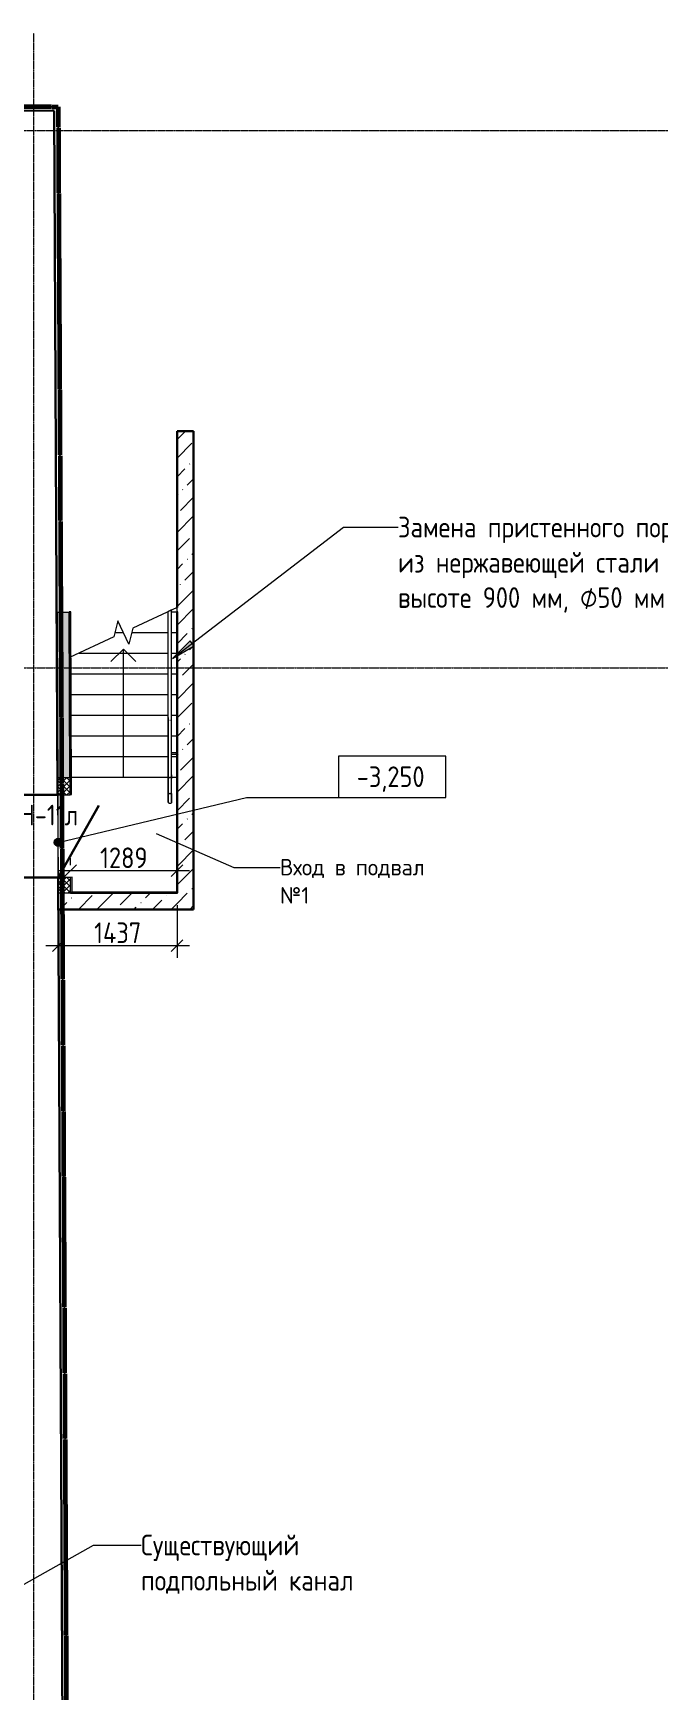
# Model space of a CAD drawing. Header units: millimetres. Extents: x 504091 to 2165846, y 135022 to 442887.
# Drawn here: x 571090 to 578660, y 221920 to 241977 of the extents above; entities that cross this region are included whole.
import ezdxf

# ---------------------------------------------------------------- set-up
doc = ezdxf.new("R2010")
doc.units = ezdxf.units.MM
for name, pattern in [('( Hidden )', [0.375, 0.25, -0.125]), ('ADSK_Линия сетки', [25, 20, -2.5, 0, -2.5]), ('DASHED', [7, 5, -2, 0]), ('осеваяX2', [4, 2.5, -0.5, 0.5, -0.5])]:
    doc.linetypes.add(name, pattern=pattern)
doc.layers.get('Defpoints').update_dxf_attribs({"color": 255})
doc.layers.add('!Defpoints', color=255, linetype='Continuous', lineweight=5, plot=False)
for name, color, linetype, lineweight in [('Аннотация', 7, 'Continuous', 9), ('ГИ', 204, 'DASHED', 70), ('Двери', 7, 'Continuous', 20), ('Лестницы', 7, 'Continuous', 18), ('Марки дверей', 7, 'Continuous', 20), ('Ограждение', 7, 'Continuous', 18), ('Оси', 165, 'осеваяX2', 13), ('отметки', 7, 'Continuous', 20), ('Перекрытие', 7, 'Continuous', 18), ('размеры', 7, 'Continuous', 9), ('Стены внутренние', 7, 'Continuous', 18), ('Стены наружные', 7, 'Continuous', 18), ('Стены несущие', 7, 'Continuous', 30), ('Стены отделка', 7, 'Continuous', 30), ('Стены штриховка', 7, 'Continuous', 18), ('Стрелки вверх', 7, 'Continuous', 18), ('Узлы', 7, 'Continuous', 18)]:
    doc.layers.add(name, color=color, linetype=linetype, lineweight=lineweight)
doc.layers.add('Линии', color=7, linetype='Continuous', lineweight=9, true_color=0x00a600)
doc.layers.add('Штриховка', color=252, linetype='Continuous')
doc.styles.add('GOST Common_1', font='GOST_Common.ttf', dxfattribs={"width": 0.9, "height": 250})
doc.styles.add('GOST Common_2', font='GOST_Common.ttf', dxfattribs={"width": 0.9, "height": 200})
doc.styles.add('GOST Common_5', font='GOST_Common.ttf', dxfattribs={"height": 250})
doc.dimstyles.new('ADSK_Основной_2_5_мм_Округление_до_1_мм', dxfattribs={"dimscale": 304.8, "dimtxt": 251.428749, "dimasz": 0.463911, "dimexe": 0.492126, "dimexo": 0.492126, "dimgap": 0.098425, "dimtad": 1, "dimdec": 0, "dimdsep": 46, "dimtxsty": 'GOST Common_1', "dimblk1": 'OBLIQUE', "dimblk2": 'OBLIQUE', "dimsah": 1, "dimcen": 0.09, "dimdle": 0.492126, "dimazin": 2, "dimtfac": 1, "dimtdec": 4, "dimtix": 1, "dimtmove": 0, "dimatfit": 3, "dimfxl": 0, "dimtvp": 1, "dimtolj": 1, "dimtzin": 0, "dimlwd": 20, "dimlwe": 20, "dimarcsym": 0})
pattern_1 = [(45, (568099.94, 197753.52), (84.18955, 308.69595), [396.875, -79.375, 3.353, -76.022])]
pattern_2 = [(45, (568099.937, 197753.523), (-35.35534, 35.35534), []), (135, (568099.937, 197753.523), (-35.35534, -35.35534), [])]

# ---------------------------------------------------------------- blocks, each defined once
blk = doc.blocks.new('AC_Дверь_Однопольная_Стальная - 1000х2100 ДН-11л-6944098-План подвала')
at = {"layer": 'Двери', "lineweight": 30}
blk.add_line((500, 285), (-366, 785), dxfattribs=at)
blk = doc.blocks.new('Тип верхнего поручня - Верхний поручень_Внутренний_-6947283-План подвала')
at = {"layer": 'Ограждение'}
for p, q in [((4625, 35941), (4625, 35248)), ((4643, 35909), (4647, 35909)), ((4665, 35248), (4665, 35941)), ((4625, 35204), (4625, 35022)), ((4665, 35022), (4665, 35204)), ((4643, 35022), (4648, 35022))]:
    blk.add_line(p, q, dxfattribs=at)
at = {"layer": 'Ограждение', "flags": 128}
for points in [[(4625, 35204), (4625, 35207), (4625, 35210), (4625, 35212), (4625, 35215), (4625, 35218), (4625, 35221), (4625, 35223), (4625, 35226), (4625, 35229), (4625, 35231), (4625, 35234), (4625, 35236), (4625, 35239), (4625, 35241), (4625, 35244), (4625, 35246), (4625, 35248)], [(4665, 35248), (4665, 35246), (4665, 35243), (4665, 35241), (4665, 35238), (4665, 35236), (4665, 35234), (4665, 35231), (4665, 35228), (4665, 35226), (4665, 35223), (4665, 35220), (4665, 35218), (4665, 35215), (4665, 35212), (4665, 35209), (4665, 35206), (4665, 35204)]]:
    blk.add_lwpolyline(points, dxfattribs=at)
blk = doc.blocks.new('Тип верхнего поручня - D40 шаг 200-16091-План подвала')
at = {"layer": 'Ограждение'}
for p, q in [((0, 2), (0, 0)), ((0, 0), (0, -2))]:
    blk.add_line(p, q, dxfattribs=at)
at = {"layer": 'Ограждение', "flags": 128}
for points in [[(0, 20), (4, 20), (8, 20), (12, 20), (16, 20), (20, 20), (24, 20), (28, 20), (31, 20), (35, 20), (39, 20), (43, 20), (46, 20), (50, 20), (53, 20), (56, 20), (60, 20), (63, 20), (66, 20), (69, 20), (72, 20), (74, 20), (77, 20), (80, 20), (82, 20), (84, 20), (86, 20), (88, 20), (90, 20), (92, 20), (93, 20), (95, 20), (96, 20), (97, 20), (98, 20), (99, 20), (99, 20), (100, 20), (100, 20), (100, 20), (100, 20)], [(100, 20), (100, 20), (100, 20), (99, 20), (99, 20), (98, 20), (97, 20), (96, 20), (95, 20), (94, 20), (92, 20), (90, 20), (89, 20), (87, 20), (85, 20), (83, 20), (80, 20), (78, 20), (75, 20), (72, 20), (70, 20), (67, 20), (64, 20), (61, 20), (57, 20), (54, 20), (51, 20), (47, 20), (44, 20), (40, 20), (36, 20), (32, 20), (29, 20), (25, 20), (21, 20), (17, 20), (13, 20), (9, 20), (5, 20), (1, 20), (0, 20)], [(100, 20), (101, 20), (102, 20), (102, 20), (103, 20), (104, 20), (105, 19), (106, 19), (106, 19), (107, 19), (108, 18), (109, 18), (109, 18), (110, 17), (111, 17), (111, 17), (112, 16), (113, 16), (113, 15), (114, 14), (114, 14), (115, 13), (115, 13), (116, 12), (116, 11), (117, 11), (117, 10), (118, 9), (118, 9), (118, 8), (119, 7), (119, 6), (119, 6), (119, 5), (120, 4), (120, 3), (120, 3), (120, 2), (120, 1), (120, 0), (120, 0)], [(120, 0), (120, -1), (120, -2), (120, -2), (120, -3), (120, -4), (119, -5), (119, -6), (119, -6), (119, -7), (118, -8), (118, -9), (118, -9), (117, -10), (117, -11), (117, -11), (116, -12), (116, -13), (115, -13), (114, -14), (114, -14), (113, -15), (113, -15), (112, -16), (111, -16), (111, -17), (110, -17), (109, -18), (109, -18), (108, -18), (107, -19), (106, -19), (106, -19), (105, -19), (104, -20), (103, -20), (103, -20), (102, -20), (101, -20), (100, -20), (100, -20)], [(0, -20), (4, -20), (8, -20), (12, -20), (16, -20), (20, -20), (24, -20), (28, -20), (31, -20), (35, -20), (39, -20), (43, -20), (46, -20), (50, -20), (53, -20), (56, -20), (60, -20), (63, -20), (66, -20), (69, -20), (72, -20), (74, -20), (77, -20), (80, -20), (82, -20), (84, -20), (86, -20), (88, -20), (90, -20), (92, -20), (93, -20), (95, -20), (96, -20), (97, -20), (98, -20), (99, -20), (99, -20), (100, -20), (100, -20), (100, -20), (100, -20)], [(100, -20), (100, -20), (100, -20), (99, -20), (99, -20), (98, -20), (97, -20), (96, -20), (95, -20), (94, -20), (92, -20), (90, -20), (89, -20), (87, -20), (85, -20), (83, -20), (80, -20), (78, -20), (75, -20), (72, -20), (70, -20), (67, -20), (64, -20), (61, -20), (57, -20), (54, -20), (51, -20), (47, -20), (44, -20), (40, -20), (36, -20), (32, -20), (29, -20), (25, -20), (21, -20), (17, -20), (13, -20), (9, -20), (5, -20), (1, -20), (0, -20)]]:
    blk.add_lwpolyline(points, dxfattribs=at)
blk = doc.blocks.new('Тип верхнего поручня - Верхний поручень_Внутренний_-V14-План подвала')
at = {"layer": 'Ограждение'}
for p, q in [((4665, 37244), (4625, 37225)), ((4625, 35235), (4625, 37225)), ((4665, 35235), (4665, 37244)), ((4625, 35204), (4625, 35235)), ((4625, 35022), (4625, 35204)), ((4665, 35204), (4665, 35235)), ((4665, 35022), (4665, 35204)), ((4625, 35022), (4665, 35022))]:
    blk.add_line(p, q, dxfattribs=at)
blk = doc.blocks.new('Тип перил - Перила_Внутренний_-6947296-План подвала')
at = {"layer": 'Ограждение'}
for p, q in [((4625, 35941), (4625, 35222)), ((4643, 35909), (4647, 35909)), ((4665, 35222), (4665, 35941))]:
    blk.add_line(p, q, dxfattribs=at)
blk = doc.blocks.new('Тип перил - D40-V15-План подвала')
at = {"layer": 'Ограждение', "flags": 128}
for points in [[(4626, 35230), (4626, 35229), (4626, 35228), (4627, 35227), (4627, 35226), (4628, 35225), (4628, 35224), (4629, 35223), (4629, 35222), (4630, 35221), (4631, 35221), (4631, 35220), (4632, 35219), (4632, 35219), (4633, 35218), (4634, 35218), (4634, 35217), (4635, 35217), (4635, 35217), (4636, 35216), (4637, 35216), (4637, 35216), (4638, 35216), (4638, 35215), (4639, 35215), (4639, 35215), (4640, 35215), (4641, 35215), (4641, 35215), (4642, 35214), (4642, 35214), (4643, 35214), (4643, 35214), (4644, 35214), (4644, 35214), (4645, 35214), (4645, 35214), (4645, 35214)], [(4665, 35230), (4665, 35229), (4664, 35228), (4664, 35227), (4663, 35226), (4663, 35225), (4662, 35224), (4662, 35223), (4661, 35222), (4661, 35221), (4660, 35221), (4659, 35220), (4659, 35219), (4658, 35219), (4657, 35218), (4657, 35218), (4656, 35217), (4656, 35217), (4655, 35217), (4654, 35216), (4654, 35216), (4653, 35216), (4653, 35216), (4652, 35215), (4652, 35215), (4651, 35215), (4651, 35215), (4650, 35215), (4649, 35215), (4649, 35214), (4648, 35214), (4648, 35214), (4647, 35214), (4647, 35214), (4646, 35214), (4646, 35214), (4645, 35214), (4645, 35214)]]:
    blk.add_lwpolyline(points, dxfattribs=at)
blk = doc.blocks.new('Тип перил - Перила_Внутренний_-V16-План подвала')
at = {"layer": 'Ограждение'}
for p, q in [((4665, 37244), (4625, 37225)), ((4625, 35222), (4625, 37225)), ((4665, 35222), (4665, 37244)), ((4625, 35222), (4634, 35222)), ((4655, 35222), (4665, 35222))]:
    blk.add_line(p, q, dxfattribs=at)
blk = doc.blocks.new('ADSK_Ограждение_Опоры_Г_образная - D15 высота60 консоль80-V17-План подвала')
at = {"layer": 'Ограждение'}
for p, q in [((-7.5, 80), (-7.5, 20)), ((0, 80), (-7.5, 80)), ((7.5, 80), (0, 80)), ((7.5, 20), (7.5, 80))]:
    blk.add_line(p, q, dxfattribs=at)
blk = doc.blocks.new('Высотные отметки - Рамка-12095-План подвала')
at = {"layer": 'Аннотация', "lineweight": 20}
for p, q in [((-6.5, 0), (-6.5, 5)), ((-6.5, 5), (6.5, 5)), ((6.5, 5), (6.5, 0)), ((6.5, 0), (-6.5, 0))]:
    blk.add_line(p, q, dxfattribs=at)
blk = doc.blocks.new('_Oblique')
at = {"color": 0, "linetype": 'ByBlock', "lineweight": -2}
blk.add_line((-0.5, -0.5), (0.5, 0.5), dxfattribs=at)
blk = doc.blocks.new('*D477')
at = {"layer": 'Defpoints', "color": 0, "lineweight": 20, "transparency": 16777216}
for p in [(571395, 231575), (572831, 231575), (572831, 230937)]:
    blk.add_point(p, dxfattribs=at)
at = {"layer": 'размеры', "color": 0, "lineweight": 20, "transparency": 16777216}
for p, q in [((571395, 231425), (571395, 230787)), ((572831, 231425), (572831, 230787)), ((571245, 230937), (572981, 230937))]:
    blk.add_line(p, q, dxfattribs=at)
at = {"layer": 'размеры', "color": 0, "lineweight": 20, "transparency": 16777216, "xscale": 141.4, "yscale": 141.4, "zscale": 141.4, "rotation": 180}
blk.add_blockref('_Oblique', (571395, 230937), dxfattribs=at)
at = {"layer": 'размеры', "color": 0, "lineweight": 20, "transparency": 16777216, "xscale": 141.4, "yscale": 141.4, "zscale": 141.4}
blk.add_blockref('_Oblique', (572831, 230937), dxfattribs=at)
at = {"layer": 'размеры', "color": 0, "lineweight": 20, "transparency": 16777216, "insert": (572113, 231092), "char_height": 250, "width": 726.16, "attachment_point": 5, "style": 'GOST Common_1'}
blk.add_mtext('\\A1;1437', dxfattribs=at)
blk = doc.blocks.new('*D478')
at = {"layer": 'Defpoints', "color": 0, "lineweight": 20, "transparency": 16777216}
for p in [(572831, 231944), (571542, 231761), (572831, 231844)]:
    blk.add_point(p, dxfattribs=at)
at = {"layer": 'размеры', "color": 0, "lineweight": 20, "transparency": 16777216}
for p, q in [((571542, 231911), (571542, 231994)), ((571392, 231844), (572981, 231844)), ((572831, 231794), (572831, 231694))]:
    blk.add_line(p, q, dxfattribs=at)
at = {"layer": 'размеры', "color": 0, "lineweight": 20, "transparency": 16777216, "xscale": 141.4, "yscale": 141.4, "zscale": 141.4, "rotation": 180}
blk.add_blockref('_Oblique', (571542, 231844), dxfattribs=at)
at = {"layer": 'размеры', "color": 0, "lineweight": 20, "transparency": 16777216, "xscale": 141.4, "yscale": 141.4, "zscale": 141.4}
blk.add_blockref('_Oblique', (572831, 231844), dxfattribs=at)
at = {"layer": 'размеры', "color": 0, "lineweight": 20, "transparency": 16777216, "insert": (572187, 231999), "char_height": 250, "width": 700.59, "attachment_point": 5, "style": 'GOST Common_1'}
blk.add_mtext('\\A1;1289', dxfattribs=at)
blk = doc.blocks.new('оси')
at = {"layer": 'Оси', "linetype": 'ADSK_Линия сетки'}
for p, q in [((9500, -2196.5), (9500, 46378)), ((-3614.3, 45200), (62615.4, 45200)), ((-3614.3, 38700), (62615.4, 38700))]:
    blk.add_line(p, q, dxfattribs=at)

msp = doc.modelspace()

# ---------------------------------------------------------------- hatches: boundary and pattern name
at = {"layer": 'Аннотация', "lineweight": 9}
msp.add_hatch(color=256, dxfattribs=at).paths.add_polyline_path([(572775.5611, 234411.062), (573037.5627, 234562.4393), (572989.4559, 234625.0922)])
at = {"layer": 'отметки'}
h = msp.add_hatch(color=256, dxfattribs=at)
edge = h.paths.add_edge_path()
edge.add_arc((571394.678, 232185.2941), 50, 0, 360)
at = {"layer": 'Стены внутренние', "lineweight": 9}
h = msp.add_hatch(dxfattribs=at)
h.set_pattern_fill('FP_6', color=256, style=0, pattern_type=2)
h.set_pattern_definition(pattern_1)
h.paths.add_polyline_path([(572831.4797, 231375.0957), (573031.4797, 231375.0957), (573031.4797, 237160.0957), (572831.4797, 237160.0957), (572831.4797, 231575.0957)])
h = msp.add_hatch(dxfattribs=at)
h.set_pattern_fill('FP_6', color=256, style=0, pattern_type=2)
h.set_pattern_definition(pattern_1)
h.paths.add_polyline_path([(572831.4797, 231375.0957), (572831.4797, 231575.0957), (571394.6046, 231575.0957), (571394.678, 231375.0957), (572279.4967, 231375.0957)])
at = {"layer": 'Стены наружные', "lineweight": 9}
h = msp.add_hatch(dxfattribs=at)
h.set_pattern_fill('HONEY', color=256, scale=10, style=0)
h.set_pattern_definition([(0, (568099.937, 197753.523), (47.625, 27.496306), [31.75, -63.5]), (120, (568099.937, 197753.523), (-47.625, 27.496307), [31.75, -63.5]), (60, (568099.937, 197753.523), (1e-07, 54.992613), [-63.5, 31.75])])
h.paths.add_polyline_path([(571392.0631, 231575.0957), (571392.3347, 231575.7634), (571392.3347, 231761.2462), (571541.1189, 231761.2462), (571541.1082, 231763.3451), (571391.1102, 231762.5826), (571392.0192, 231583.7449)])
h.paths.add_polyline_path([(571386.0273, 232762.5697), (571386.0273, 232965.2204), (571534.9992, 232965.2204), (571524.817, 234968.4541), (571374.819, 234967.6917), (571384.9973, 232965.2204)])
at = {"layer": 'Стены наружные', "true_color": 0x6b6b6b}
h = msp.add_hatch(color=251, dxfattribs=at)
h.paths.add_polyline_path([(571542.3347, 231585.0957), (571562.0145, 231585.0957), (571561.108, 231763.4467), (571541.1082, 231763.3451), (571542.0651, 231761.2462), (571542.3347, 231761.2462), (571542.3347, 231588.0888)])
h.paths.add_polyline_path([(571536.0273, 232763.3322), (571556.0251, 232763.4338), (571544.7832, 234975.1633), (571524.7834, 234975.0617), (571536.0273, 232763.8215)])
at = {"layer": 'Узлы', "lineweight": 9}
h = msp.add_hatch(dxfattribs=at)
h.set_pattern_fill('FP_11', color=256, style=0, pattern_type=2)
h.set_pattern_definition(pattern_2)
h.paths.add_polyline_path([(571392.0631, 232762.5697), (571536.0254, 232763.3321), (571536.0254, 232965.2204), (571386.0273, 232965.2204), (571386.0273, 232762.5697), (571391.1102, 232762.5697)])
h = msp.add_hatch(dxfattribs=at)
h.set_pattern_fill('FP_11', color=256, style=0, pattern_type=2)
h.set_pattern_definition(pattern_2)
h.paths.add_polyline_path([(571459.2033, 231575.0957), (571542.3347, 231575.4614), (571542.0142, 231761.2462), (571392.3347, 231761.2462), (571392.3347, 231575.0957), (571394.678, 231575.0957)])

# ---------------------------------------------------------------- linework, layer by layer
at = {"layer": '!Defpoints', "color": 3, "lineweight": 20}
msp.add_lwpolyline([(571508.6963, 218416.0475), (571393.465, 241086.4776), (561122.148, 241164.6667), (561122.148, 225839.1126)], dxfattribs=at)
at = {"layer": 'Аннотация', "lineweight": 9}
for p, q in [((572775.5611, 234411.062), (574845.2624, 236000.2405)), ((574845.2624, 236000.2405), (575504.3394, 236000.2405)), ((572989.4559, 234625.0922), (572775.5611, 234411.062)), ((572775.5611, 234411.062), (573037.5627, 234562.4393)), ((573037.5627, 234562.4393), (572989.4559, 234625.0922)), ((572579.4738, 232292.4952), (573517.6359, 231881.2674)), ((573517.6359, 231881.2674), (574077.0233, 231881.2674)), ((570031.5531, 222679.4825), (571821.7647, 223683.8548)), ((571821.7647, 223683.8548), (572395.2992, 223683.8548))]:
    msp.add_line(p, q, dxfattribs=at)
at = {"layer": 'ГИ', "linetype": '( Hidden )', "lineweight": 60, "ltscale": 20}
msp.add_lwpolyline([(561122.148, 225839.1126), (561122.148, 241164.6667), (571393.465, 241086.4776), (571508.6963, 218416.0475), (585852.3341, 218416.0475), (585852.3341, 241150.9484), (598946.1505, 241179.1615), (598946.8288, 240973.5225), (604245.6676, 240973.5225), (604245.6676, 233869.9907), (598970.5919, 233869.9907), (599021.1136, 218454.8405), (606766.7913, 218454.8405), (606766.7913, 218584.8405), (613421.6646, 218584.8405), (613350.8155, 241332.3278), (623406.8071, 241332.3278), (623695.1603, 205962.9513), (617416.4749, 205962.9513), (617419.2163, 205712.9513)], dxfattribs=at)
at = {"layer": 'Лестницы'}
for p, q in [((572115.4456, 234866.7063), (572068.1913, 234672.2684)), ((572247.5138, 234583.4851), (572115.4456, 234866.7063)), ((572831.4797, 235028.1957), (572294.7682, 234777.923)), ((572717.6065, 234975.0957), (572725.1954, 234975.0957)), ((572717.6065, 234975.0957), (572725.1954, 234975.0957)), ((572765.1954, 234975.0957), (572831.4797, 234975.0957)), ((572765.1954, 234975.0957), (572831.4797, 234975.0957)), ((572831.4797, 234975.0957), (572831.4797, 235028.1957)), ((572068.1913, 234672.2684), (571531.4797, 234421.9957)), ((572081.0299, 234725.0957), (572181.4797, 234725.0957)), ((572081.0299, 234725.0957), (572181.4797, 234725.0957)), ((572294.7682, 234777.923), (572247.5138, 234583.4851)), ((572281.9295, 234725.0957), (572725.1954, 234725.0957)), ((572281.9295, 234725.0957), (572725.1954, 234725.0957)), ((572765.1954, 234725.0957), (572831.4797, 234725.0957)), ((572765.1954, 234725.0957), (572831.4797, 234725.0957)), ((571645.353, 234475.0957), (572725.1954, 234475.0957)), ((571645.353, 234475.0957), (572725.1954, 234475.0957)), ((572765.1954, 234475.0957), (572831.4797, 234475.0957)), ((572765.1954, 234475.0957), (572831.4797, 234475.0957)), ((571548.5957, 234225.0957), (572725.1954, 234225.0957)), ((571548.5957, 234225.0957), (572725.1954, 234225.0957)), ((572765.1954, 234225.0957), (572831.4797, 234225.0957)), ((572765.1954, 234225.0957), (572831.4797, 234225.0957)), ((571549.8664, 233975.0957), (572725.1954, 233975.0957)), ((571549.8664, 233975.0957), (572725.1954, 233975.0957)), ((572765.1954, 233975.0957), (572831.4797, 233975.0957)), ((572765.1954, 233975.0957), (572831.4797, 233975.0957)), ((571551.1371, 233725.0957), (572725.1954, 233725.0957)), ((571551.1371, 233725.0957), (572725.1954, 233725.0957)), ((572765.1954, 233725.0957), (572831.4797, 233725.0957)), ((572765.1954, 233725.0957), (572831.4797, 233725.0957)), ((571552.4078, 233475.0957), (572725.1954, 233475.0957)), ((571552.4078, 233475.0957), (572725.1954, 233475.0957)), ((572765.1954, 233475.0957), (572831.4797, 233475.0957)), ((572765.1954, 233475.0957), (572831.4797, 233475.0957)), ((571553.6786, 233225.0957), (572725.1954, 233225.0957)), ((571553.6786, 233225.0957), (572725.1954, 233225.0957)), ((572765.1954, 233225.0957), (572831.4797, 233225.0957)), ((572765.1954, 233225.0957), (572831.4797, 233225.0957)), ((571554.9493, 232975.0957), (572725.1954, 232975.0957)), ((571554.9493, 232975.0957), (572725.1954, 232975.0957)), ((572765.1954, 232975.0957), (572831.4797, 232975.0957)), ((572765.1954, 232975.0957), (572831.4797, 232975.0957))]:
    msp.add_line(p, q, dxfattribs=at)
at = {"layer": 'Линии', "color": 7}
for p, q in [((571386.0273, 232965.2204), (571386.0273, 232762.5697)), ((571536.0273, 232965.2204), (571386.0273, 232965.2204)), ((571536.0273, 232762.5697), (571536.0273, 232965.2204)), ((571386.0273, 232762.5697), (571536.0273, 232762.5697)), ((571392.3347, 231761.2462), (571392.3347, 231575.0957)), ((571542.3347, 231761.2462), (571392.3347, 231761.2462)), ((571542.3347, 231575.0957), (571542.3347, 231761.2462)), ((571392.3347, 231575.0957), (571542.3347, 231575.0957))]:
    msp.add_line(p, q, dxfattribs=at)
at = {"layer": 'отметки', "lineweight": 20}
for p, q in [((571394.678, 232185.2941), (573672.8578, 232728.1902)), ((573672.8578, 232728.1902), (575433.9597, 232728.1902))]:
    msp.add_line(p, q, dxfattribs=at)
at = {"layer": 'отметки'}
msp.add_circle((571394.678, 232185.2941), 50, dxfattribs=at)
at = {"layer": 'Перекрытие'}
for p, q in [((571554.9493, 232975.0957), (572725.1954, 232975.0957)), ((572765.1954, 232975.0957), (572831.4797, 232975.0957)), ((571394.678, 231762.6008), (571394.678, 232762.5697))]:
    msp.add_line(p, q, dxfattribs=at)
at = {"layer": 'Стены внутренние'}
msp.add_line((571386.0273, 232762.5697), (571391.1102, 231762.5826), dxfattribs=at)
at = {"layer": 'Стены несущие'}
for p, q in [((571343.9682, 241037.2209), (566727.5649, 241071.843)), ((571343.9682, 241037.2209), (571386.0273, 232762.5697)), ((573031.4797, 237160.0957), (572831.4797, 237160.0957)), ((572831.4797, 237160.0957), (572831.4797, 235028.1957)), ((573031.4797, 231375.0957), (573031.4797, 237160.0957)), ((571374.819, 234967.6917), (571386.0273, 232762.5697)), ((572831.4797, 234975.0957), (572831.4797, 231585.0957)), ((570816.0347, 232759.6725), (571386.0273, 232762.5697)), ((570821.1175, 231759.6854), (571391.1102, 231762.5826)), ((571459.2033, 218366.0475), (571391.1102, 231762.5826)), ((571391.1102, 231762.5826), (571392.0631, 231575.0957)), ((571394.6046, 231575.0957), (571394.6046, 231375.0957)), ((571542.3347, 231575.0957), (572831.4797, 231575.0957)), ((571394.6046, 231375.0957), (573031.4797, 231375.0957))]:
    msp.add_line(p, q, dxfattribs=at)
at = {"layer": 'Стены отделка', "lineweight": 9}
for p, q in [((571524.817, 234968.4541), (571374.819, 234967.6917)), ((571544.7832, 234975.1633), (571524.7834, 234975.0617)), ((571524.7834, 234975.0617), (571534.9992, 232965.2204)), ((571534.9992, 232965.2204), (571524.817, 234968.4541)), ((571556.0251, 232763.4338), (571544.7832, 234975.1633)), ((572841.4797, 234975.0957), (572831.4797, 234975.0957)), ((572841.4797, 231575.0957), (572841.4797, 234975.0957)), ((571536.0273, 232763.3322), (571556.0251, 232763.4338)), ((571561.108, 231763.4467), (571391.1102, 231762.5826)), ((571541.1082, 231763.3451), (571541.1189, 231761.2462)), ((571541.1189, 231761.2462), (571541.1082, 231763.3451)), ((571562.0145, 231585.0957), (571561.108, 231763.4467)), ((572831.4797, 231585.0957), (571562.0145, 231585.0957)), ((572831.4797, 231575.0957), (572841.4797, 231575.0957))]:
    msp.add_line(p, q, dxfattribs=at)
at = {"layer": 'Стены штриховка'}
msp.add_line((571542.3347, 231585.0957), (571562.0145, 231585.0957), dxfattribs=at)
at = {"layer": 'Стрелки вверх'}
for p, q in [((572181.4797, 234525.0957), (572031.4797, 234375.0957)), ((572181.4797, 234475.0957), (572181.4797, 234525.0957)), ((572181.4797, 234525.0957), (572331.4797, 234375.0957)), ((572181.4797, 234225.0957), (572181.4797, 234475.0957)), ((572181.4797, 233975.0957), (572181.4797, 234225.0957)), ((572181.4797, 233725.0957), (572181.4797, 233975.0957)), ((572181.4797, 233475.0957), (572181.4797, 233725.0957)), ((572181.4797, 233225.0957), (572181.4797, 233475.0957)), ((572181.4797, 232975.0957), (572181.4797, 233225.0957))]:
    msp.add_line(p, q, dxfattribs=at)

# ---------------------------------------------------------------- block references
at = {"layer": 'Двери', "color": 8, "true_color": 0x7f7f7f, "rotation": 270.2912255442423}
msp.add_blockref('AC_Дверь_Однопольная_Стальная - 1000х2100 ДН-11л-6944098-План подвала', (571103.5724, 232261.1276), dxfattribs=at)
at = {"layer": 'Ограждение'}
for name in ['Тип верхнего поручня - Верхний поручень_Внутренний_-V14-План подвала', 'Тип перил - Перила_Внутренний_-V16-План подвала', 'Тип верхнего поручня - Верхний поручень_Внутренний_-6947283-План подвала', 'Тип перил - Перила_Внутренний_-6947296-План подвала', 'Тип перил - D40-V15-План подвала']:
    msp.add_blockref(name, (568099.9373, 197753.5225), dxfattribs=at)
for name, p, rotation in [('ADSK_Ограждение_Опоры_Г_образная - D15 высота60 консоль80-V17-План подвала', (572745.1954, 233260.5041), 269.9999999999999), ('Тип верхнего поручня - D40 шаг 200-16091-План подвала', (572745.1954, 232775.0957), 269.9999999999998)]:
    msp.add_blockref(name, p, dxfattribs=dict(at, rotation=rotation))
at = {"layer": 'отметки', "lineweight": 20, "extrusion": (0, 0, -1), "xscale": 99.99999999999993, "yscale": 99.99999999999993, "zscale": 99.99999999999993}
msp.add_blockref('Высотные отметки - Рамка-12095-План подвала', (-575433.9597, 232728.1902), dxfattribs=at)
at = {"layer": 'Штриховка'}
msp.add_blockref('оси', (561599.5026, 195598.5225), dxfattribs=at)

# ---------------------------------------------------------------- texts
at = {"layer": 'Аннотация', "lineweight": 9, "attachment_point": 1, "line_spacing_factor": 1.022766}
for s, insert, char_height, width, style in [('\\pt360,720,1080,1440,1800,2160,2520,2880,3240,3600,3960,4320,4680,5040,5400,5760,6120,6480,6840,7200,7560,7920,8280,8640,9000,9360,9720,10080,10440,10800,11160,11520;Замена пристенного поручня из нержавеющей стали на высоте 900 мм, ⌀50 мм', (575504.3394, 236125.4336), 250, 4102.2, 'GOST Common_2'), ('\\pt360,720,1080,1440,1800,2160,2520,2880,3240,3600,3960,4320,4680,5040,5400,5760,6120,6480,6840,7200,7560,7920,8280,8640,9000,9360,9720,10080,10440,10800,11160,11520;Вход в подвал №1', (574077.0233, 231985.3906), 200, 2000.7, 'GOST Common_5'), ('\\pt360,720,1080,1440,1800,2160,2520,2880,3240,3600,3960,4320,4680,5040,5400,5760,6120,6480,6840,7200,7560,7920,8280,8640,9000,9360,9720,10080,10440,10800,11160,11520;Существующий подпольный канал', (572395.2992, 223809.0479), 250, 3078, 'GOST Common_2')]:
    msp.add_mtext(s, dxfattribs=dict(at, insert=insert, char_height=char_height, width=width, style=style))
at = {"layer": 'Марки дверей', "lineweight": 9, "insert": (571180.6613, 232490.2024), "char_height": 250, "width": 935.1, "attachment_point": 5, "line_spacing_factor": 1.022766, "style": 'GOST Common_2'}
msp.add_mtext('\\pt450,900,1350,1800,2250,2700,3150,3600,4050,4500,4950,5400,5850,6300,6750,7200,7650,8100,8550,9000,9450,9900,10350,10800,11250,11700,12150,12600,13050,13500,13950,14400;ДН-11л', dxfattribs=at)
at = {"layer": 'отметки', "lineweight": 20, "insert": (575005.2836, 233104.8973), "char_height": 250, "width": 1028.822569, "attachment_point": 1, "line_spacing_factor": 1.022761, "style": 'GOST Common_1'}
msp.add_mtext('-3,250', dxfattribs=at)

# ---------------------------------------------------------------- dimensions: what is measured, and where the dimension line sits
at = {"layer": 'размеры', "lineweight": 20}
for base, p1, p2, override, picture, middle in [((572831.4797, 231844.3477), (571542.3347, 231761.2462), (572831.4797, 231944.3326), {"dimpost": '<>', "dimfxl": 1302.081252}, '*D478', (572186.9072, 231999.3477)), ((572831.4797, 230936.5191), (571394.678, 231575.0957), (572831.4797, 231575.0957), {"dimpost": '<>', "dimfxl": 1436.801752}, '*D477', (572113.0788, 231091.5191))]:
    dim = msp.add_linear_dim(base=base, p1=p1, p2=p2, dimstyle='ADSK_Основной_2_5_мм_Округление_до_1_мм', override=override, dxfattribs=at)
    dim.commit()
    dim.dimension.update_dxf_attribs({"geometry": picture, "text_midpoint": middle})

doc.saveas('drawing.dxf')
